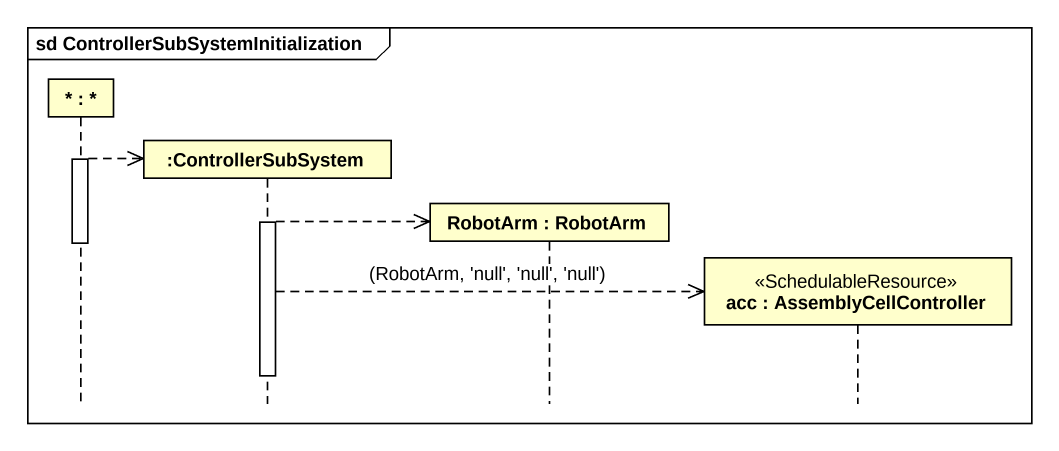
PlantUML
@startuml
mainframe sd ControllerSubSystemInitialization
hide footbox
participant "* : *" as object1
participant ":ControllerSubSystem" as ControllerSubSystem
participant "RobotArm : RobotArm" as RobotArm
participant "acc : AssemblyCellController" as acc <<SchedulableResource>>

activate object1
object1 -->> ControllerSubSystem **
activate ControllerSubSystem
ControllerSubSystem -->> RobotArm **
deactivate object1
ControllerSubSystem -->> acc ** : (RobotArm, 'null', 'null', 'null')
deactivate ControllerSubSystem
@enduml
